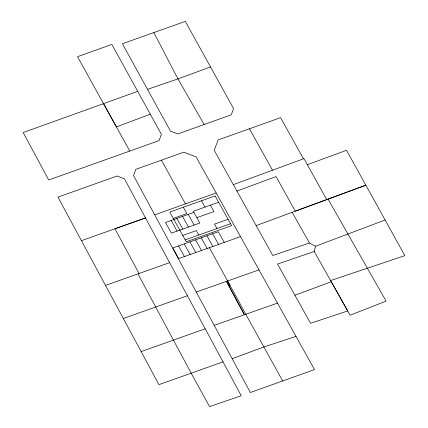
<?xml version="1.0" encoding="UTF-8"?>
<svg xmlns="http://www.w3.org/2000/svg" width="428" height="428" viewBox="0 0 428 428"><rect width="100%" height="100%" fill="white"/><g stroke="black" fill="none" stroke-linecap="round" stroke-linejoin="round"><path stroke-width="0.64" d="M303.457 158.809L280.591 117.668L218.093 139.961L214.251 150.356L256.142 225.593L328.051 199.111L386.104 301.13L350.104 315.211L314.232 251.498L315.511 246.266L385.12 219.997L404.835 255.655L330.593 280.554M150.298 114.185L137.704 91.341L23.166 132.536L48.728 179.985L159.056 140.614L161.399 134.371L150.298 114.185L116.427 126.929L103.517 103.64M294.94 295.25L331.261 281.715L347.718 310.963L310.541 323.274L277.547 264.044L314.232 251.498M233.33 184.645L303.998 158.617L326.687 199.614L365.849 185.19L328.046 199.106M307.374 164.705L346.53 150.287L385.12 219.997M236.898 191.043L276.049 176.587L295.283 211.159L326.687 199.614M232.147 358.685L263.723 347.049L296.01 336.365M210.506 66.945L177.952 78.907L147.5 89.34L122.387 43.747L185.308 21.4L233.57 108.61L231.243 114.838L177.818 133.927L170.483 131.112L147.5 89.34M161.474 160.163L183.81 152.181L196.067 156.851L314.5 369.594L250.369 392.513L133.531 175.534L135.874 169.29L161.474 160.163L185.458 203.91M81.427 240.686L145.504 217.922L114.945 228.766L139.041 273.497L105.518 285.412M154.711 214.861L216.183 192.969M173.265 218.392L186.838 213.561L183.318 207.232M218.622 202.251L193.296 211.266L199.839 223.02L171.387 233.142L165.465 222.49L193.911 212.368M196.848 217.654L213.92 211.582L210.362 205.189M182.745 235.427L196.324 230.601L198.779 235.015M228.103 219.291L214.53 224.122L216.985 228.536M185.201 239.846L230.558 223.705M178.326 258.742L240.483 236.631M169.595 262.648L137.96 273.883L191.156 373.179L209.554 406.6L241.248 395.74L124.473 178.84L117.133 175.994L57.967 197.115L158.943 384.638L223.02 361.874M123.328 318.507L187.405 295.748M205.21 328.811L141.138 351.575M196.286 292.051L258.988 269.875M214.203 325.36L277.499 303.12M244.42 314.73L226.476 281.367L244.42 314.73L245.779 314.254L282.694 380.947M228.91 285.92L230.082 285.519L209.404 247.684M315.511 246.266L309.455 243.008L272.807 255.527L256.142 225.593M204.161 124.516L177.952 78.907L153.85 32.576M292.185 212.32L309.455 243.008M249.465 128.769L272.502 170.21M201.524 200.759L205.044 207.082M224.256 242.403L218.328 231.751L172.81 247.946L178.738 258.592M212.636 233.774L218.564 244.425M206.949 235.801L212.876 246.448M188.218 214.396L194.146 225.042M201.256 237.824L207.184 248.475M182.531 216.418L188.459 227.07M195.569 239.846L201.497 250.498M176.839 218.446L182.767 229.092M189.877 241.874L195.805 252.52M171.152 220.468L177.08 231.115M184.19 243.896L190.118 254.548M178.497 245.918L184.425 256.57M129.775 151.063L77.532 56.689L111.847 44.41L137.704 91.341M227.61 280.971L245.779 314.254M215.102 195.928L169.745 212.063L186.266 241.756L231.623 225.62L215.102 195.928"/></g></svg>
